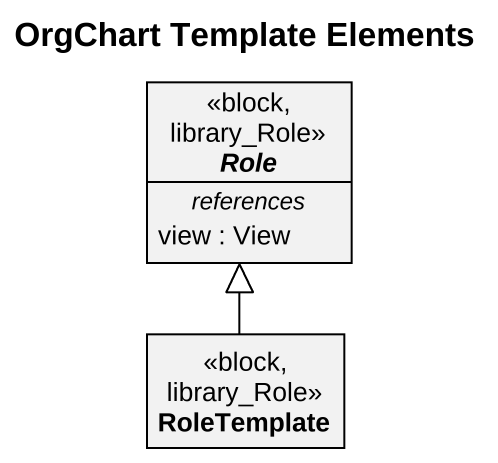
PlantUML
@startuml
title OrgChart Template Elements
hide circle
hide empty members
abstract class Role <<block, library_Role>> {
  -- references --
  view : View
}
class RoleTemplate <<block, library_Role>>
RoleTemplate -up-|> Role
@enduml
